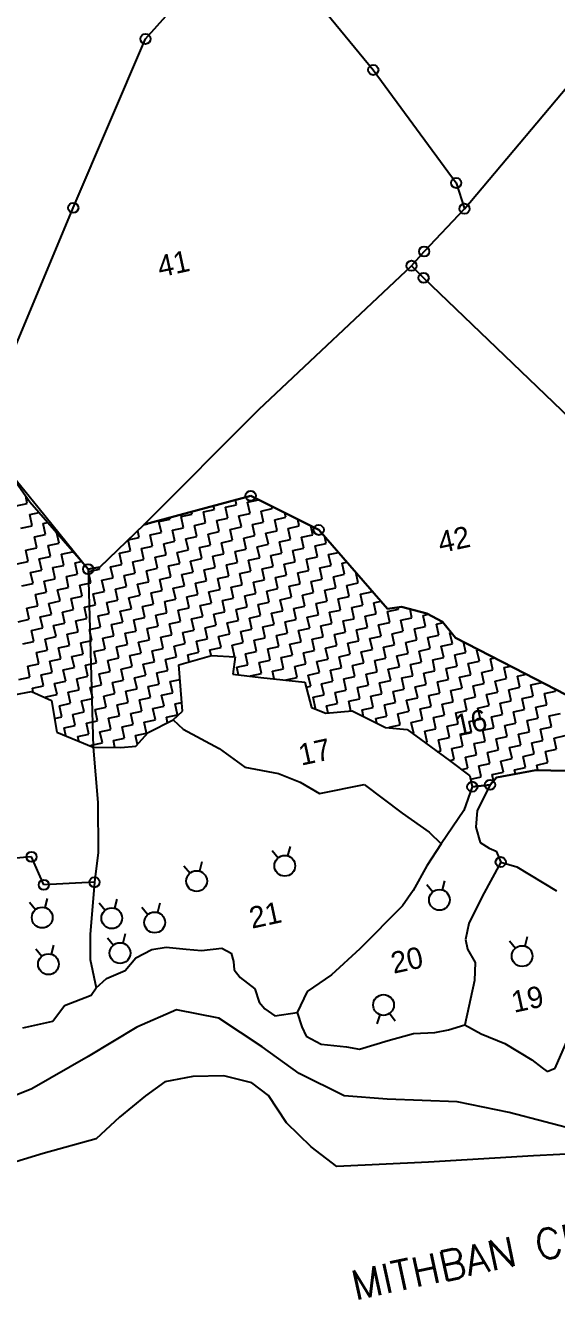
# Model space of a CAD drawing. Header units: metres. Extents: x 328584 to 331613, y 1804654 to 1807240.
# Drawn here: x 329319 to 329755, y 1804771 to 1805815 of the extents above; entities that cross this region are included whole.
import ezdxf

# ---------------------------------------------------------------- set-up
doc = ezdxf.new("R2010")
doc.units = ezdxf.units.M
doc.linetypes.add('DASHDOT', pattern=[25.4, 12.7, -6.35, 0, -6.35])
for name, color, linetype in [('POLY_HATCH', 12, 'Continuous'), ('POLY_PARCEL', 6, 'Continuous'), ('POLY_WATER', 4, 'Continuous'), ('TEXT_MAPOUT', 7, 'Continuous'), ('TEXT_PARCEL', 7, 'Continuous'), ('V_BOUND_STREAM_LINE', 7, 'DASHDOT')]:
    doc.layers.add(name, color=color, linetype=linetype)
doc.styles.get("Standard").update_dxf_attribs({"font": 'simplex.shx'})
doc.styles.add('TEXT_MAP', font='', dxfattribs={"height": 0.5})
doc.styles.get('TEXT_MAP').set_extended_font_data('Kruti Dev 050')

msp = doc.modelspace()

# ---------------------------------------------------------------- linework, layer by layer
for points in [[(329521.4, 1805138.6), (329526.4, 1805132.6)], [(329536.1, 1805141.8), (329534, 1805134.2)], [(329449.1, 1805126), (329454.1, 1805120)], [(329463.8, 1805129.2), (329461.8, 1805121.7)], [(329662.8, 1805113.8), (329660.8, 1805106.3)], [(329648.1, 1805110.6), (329653.1, 1805104.6)], [(329322.5, 1805096.1), (329327.4, 1805090.1)], [(329337.1, 1805099.3), (329335.1, 1805091.8)], [(329379.5, 1805095.6), (329384.5, 1805089.6)], [(329394.2, 1805098.8), (329392.1, 1805091.3)], [(329414.7, 1805092.2), (329419.6, 1805086.2)], [(329429.3, 1805095.3), (329427.3, 1805087.8)], [(329401, 1805070.2), (329398.9, 1805062.7)], [(329342.3, 1805061.1), (329340.3, 1805053.6)], [(329386.3, 1805067), (329391.3, 1805061)], [(329715.9, 1805064.5), (329720.9, 1805058.5)], [(329730.5, 1805067.7), (329728.5, 1805060.2)], [(329327.6, 1805058), (329332.6, 1805052)], [(329607.5, 1804996.6), (329610, 1805004)], [(329622.3, 1804998.8), (329617.7, 1805005.1)]]:
    msp.add_lwpolyline(points)
for centre, radius in [((329417.6, 1805803.5), 4.16), ((329604.3, 1805778.1), 4.16), ((329672.2, 1805685.5), 4.16), ((329358.4, 1805665.2), 4.16), ((329679.1, 1805664.4), 4.16), ((329646, 1805629.3), 4.16), ((329635.6, 1805617.7), 4.16), ((329645.6, 1805607.8), 4.16), ((329503.8, 1805429.1), 4.16), ((329559.6, 1805401.2), 4.16), ((329370.6, 1805369), 4.16), ((329700, 1805192.3), 4.16), ((329685.5, 1805190.8), 4.16), ((329324.1, 1805133.3), 4.16), ((329531.8, 1805126), 8.51), ((329708.8, 1805129.1), 4.16), ((329334.3, 1805110.4), 4.16), ((329375.8, 1805112.5), 4.16), ((329459.5, 1805113.5), 8.51), ((329658.5, 1805098.1), 8.51), ((329332.9, 1805083.6), 8.51), ((329389.9, 1805083.1), 8.51), ((329425.1, 1805079.6), 8.51), ((329396.7, 1805054.5), 8.51), ((329726.3, 1805052), 8.51), ((329338, 1805045.4), 8.51), ((329612.7, 1805012), 8.51)]:
    msp.add_circle(centre, radius)
at = {"layer": 'POLY_HATCH'}
for p, q in [((329322.9, 1805424.1), (329300.9, 1805455)), ((329503.8, 1805429.1), (329416.6, 1805405.8)), ((329559.6, 1805401.2), (329503.8, 1805429.1)), ((329370.6, 1805369), (329322.9, 1805424.1)), ((329416.6, 1805405.8), (329380.2, 1805370.8)), ((329615.9, 1805336.7), (329559.6, 1805401.2)), ((329380.2, 1805370.8), (329370.6, 1805369)), ((329627.5, 1805338.1), (329615.9, 1805336.7)), ((329648.3, 1805332.8), (329627.5, 1805338.1)), ((329661.1, 1805325.8), (329648.3, 1805332.8)), ((329671.8, 1805312.9), (329661.1, 1805325.8)), ((329728.6, 1805283.7), (329671.8, 1805312.9)), ((329444.9, 1805290.7), (329471.8, 1805298.4)), ((329448, 1805252.7), (329444.9, 1805290.7)), ((329471.8, 1805298.4), (329491.2, 1805297.2)), ((329491.2, 1805297.2), (329489.2, 1805283.1)), ((329489.2, 1805283.1), (329512.1, 1805280.2)), ((329512.1, 1805280.2), (329548.1, 1805276.6)), ((329785.7, 1805254), (329728.6, 1805283.7)), ((329272.2, 1805259), (329324, 1805268.9)), ((329324, 1805268.9), (329340.4, 1805261.5)), ((329548.1, 1805276.6), (329553.8, 1805255.6)), ((329340.4, 1805261.5), (329344.8, 1805235.5)), ((329440.2, 1805245.5), (329448, 1805252.7)), ((329553.8, 1805255.6), (329565.5, 1805251)), ((329565.5, 1805251), (329587, 1805252.9)), ((329587, 1805252.9), (329614.3, 1805239.3)), ((329419.7, 1805235.2), (329440.2, 1805245.5)), ((329614.3, 1805239.3), (329632.2, 1805237.7)), ((329632.2, 1805237.7), (329666.8, 1805212.2)), ((329344.8, 1805235.5), (329374.6, 1805223.3)), ((329409.6, 1805224), (329419.7, 1805235.2)), ((329374.6, 1805223.3), (329397.3, 1805222.9)), ((329397.3, 1805222.9), (329409.6, 1805224)), ((329666.8, 1805212.2), (329683.5, 1805199.8)), ((329683.5, 1805199.8), (329685.5, 1805190.8)), ((329700, 1805192.3), (329705.4, 1805198.3)), ((329705.4, 1805198.3), (329737.6, 1805204.4)), ((329737.6, 1805204.4), (329774.8, 1805203.5)), ((329685.5, 1805190.8), (329700, 1805192.3))]:
    msp.add_line(p, q, dxfattribs=at)
at = {"layer": 'POLY_HATCH', "linetype": 'Continuous'}
for p, q in [((329320.7, 1805422.9), (329319.4, 1805429)), ((329492.2, 1805421.9), (329491.4, 1805425.8)), ((329501.3, 1805423.9), (329510.3, 1805425.8)), ((329311.6, 1805420.9), (329320.7, 1805422.9)), ((329322.7, 1805413.8), (329330.3, 1805415.4)), ((329455.9, 1805414), (329455.4, 1805416.2)), ((329465, 1805416), (329474.1, 1805418)), ((329466.9, 1805406.9), (329465, 1805416)), ((329474.1, 1805418), (329473.4, 1805421)), ((329483.1, 1805419.9), (329492.2, 1805421.9)), ((329485.1, 1805410.8), (329483.1, 1805419.9)), ((329494.2, 1805412.8), (329503.3, 1805414.8)), ((329503.3, 1805414.8), (329501.3, 1805423.9)), ((329512.4, 1805416.7), (329521.5, 1805418.7)), ((329514.4, 1805407.6), (329512.4, 1805416.7)), ((329521.5, 1805418.7), (329521.1, 1805420.4)), ((329532.5, 1805411.6), (329531.8, 1805415.1)), ((329315.5, 1805402.7), (329324.6, 1805404.7)), ((329324.6, 1805404.7), (329322.7, 1805413.8)), ((329333.7, 1805406.6), (329337.3, 1805407.4)), ((329335.7, 1805397.6), (329333.7, 1805406.6)), ((329416.3, 1805405.5), (329419.5, 1805406.2)), ((329419.5, 1805406.2), (329419.4, 1805406.6)), ((329428.6, 1805408.1), (329437.7, 1805410.1)), ((329430.6, 1805399), (329428.6, 1805408.1)), ((329437.7, 1805410.1), (329437.4, 1805411.4)), ((329446.8, 1805412.1), (329455.9, 1805414)), ((329448.7, 1805403), (329446.8, 1805412.1)), ((329457.8, 1805404.9), (329466.9, 1805406.9)), ((329459.8, 1805395.8), (329457.8, 1805404.9)), ((329476, 1805408.9), (329485.1, 1805410.8)), ((329478, 1805399.8), (329476, 1805408.9)), ((329496.2, 1805403.7), (329494.2, 1805412.8)), ((329505.3, 1805405.7), (329514.4, 1805407.6)), ((329507.2, 1805396.6), (329505.3, 1805405.7)), ((329523.5, 1805409.6), (329532.5, 1805411.6)), ((329525.4, 1805400.5), (329523.5, 1805409.6)), ((329534.5, 1805402.5), (329543.6, 1805404.5)), ((329543.6, 1805404.5), (329542.4, 1805409.8)), ((329554.7, 1805397.3), (329553.1, 1805404.5)), ((329326.6, 1805395.6), (329335.7, 1805397.6)), ((329328.6, 1805386.5), (329326.6, 1805395.6)), ((329346.8, 1805390.4), (329345, 1805398.5)), ((329403.5, 1805393.2), (329412.4, 1805395.1)), ((329412.4, 1805395.1), (329411.2, 1805400.6)), ((329421.5, 1805397.1), (329430.6, 1805399)), ((329423.4, 1805388), (329421.5, 1805397.1)), ((329439.7, 1805401), (329448.7, 1805403)), ((329441.6, 1805391.9), (329439.7, 1805401)), ((329450.7, 1805393.9), (329459.8, 1805395.8)), ((329452.7, 1805384.8), (329450.7, 1805393.9)), ((329468.9, 1805397.8), (329478, 1805399.8)), ((329470.9, 1805388.7), (329468.9, 1805397.8)), ((329487.1, 1805401.7), (329496.2, 1805403.7)), ((329489, 1805392.7), (329487.1, 1805401.7)), ((329498.1, 1805394.6), (329507.2, 1805396.6)), ((329500.1, 1805385.5), (329498.1, 1805394.6)), ((329516.3, 1805398.6), (329525.4, 1805400.5)), ((329518.3, 1805389.5), (329516.3, 1805398.6)), ((329536.5, 1805393.4), (329534.5, 1805402.5)), ((329545.6, 1805395.4), (329554.7, 1805397.3)), ((329547.5, 1805386.3), (329545.6, 1805395.4)), ((329565.7, 1805390.2), (329564.6, 1805395.5)), ((329319.5, 1805384.5), (329328.6, 1805386.5)), ((329321.4, 1805375.4), (329319.5, 1805384.5)), ((329337.7, 1805388.5), (329346.8, 1805390.4)), ((329339.6, 1805379.4), (329337.7, 1805388.5)), ((329348.7, 1805381.3), (329357.8, 1805383.3)), ((329357.8, 1805383.3), (329357.7, 1805383.8)), ((329396.2, 1805382.1), (329405.2, 1805384)), ((329405.2, 1805384), (329403.3, 1805393)), ((329414.3, 1805386), (329423.4, 1805388)), ((329416.3, 1805376.9), (329414.3, 1805386)), ((329432.5, 1805389.9), (329441.6, 1805391.9)), ((329434.5, 1805380.9), (329432.5, 1805389.9)), ((329443.6, 1805382.8), (329452.7, 1805384.8)), ((329461.8, 1805386.8), (329470.9, 1805388.7)), ((329463.7, 1805377.7), (329461.8, 1805386.8)), ((329480, 1805390.7), (329489, 1805392.7)), ((329481.9, 1805381.6), (329480, 1805390.7)), ((329491, 1805383.6), (329500.1, 1805385.5)), ((329493, 1805374.5), (329491, 1805383.6)), ((329509.2, 1805387.5), (329518.3, 1805389.5)), ((329511.2, 1805378.4), (329509.2, 1805387.5)), ((329527.4, 1805391.4), (329536.5, 1805393.4)), ((329529.4, 1805382.3), (329527.4, 1805391.4)), ((329538.4, 1805384.3), (329547.5, 1805386.3)), ((329540.4, 1805375.2), (329538.4, 1805384.3)), ((329556.6, 1805388.2), (329565.7, 1805390.2)), ((329558.6, 1805379.1), (329556.6, 1805388.2)), ((329312.4, 1805373.5), (329321.4, 1805375.4)), ((329330.5, 1805377.4), (329339.6, 1805379.4)), ((329332.5, 1805368.3), (329330.5, 1805377.4)), ((329350.7, 1805372.2), (329348.7, 1805381.3)), ((329359.8, 1805374.2), (329365.1, 1805375.3)), ((329361.8, 1805365.1), (329359.8, 1805374.2)), ((329389, 1805371), (329398.1, 1805373)), ((329398.1, 1805373), (329396.2, 1805382.1)), ((329407.2, 1805375), (329416.3, 1805376.9)), ((329409.2, 1805365.9), (329407.2, 1805375)), ((329425.4, 1805378.9), (329434.5, 1805380.9)), ((329427.4, 1805369.8), (329425.4, 1805378.9)), ((329436.5, 1805371.8), (329445.6, 1805373.7)), ((329445.6, 1805373.7), (329443.6, 1805382.8)), ((329454.6, 1805375.7), (329463.7, 1805377.7)), ((329456.6, 1805366.6), (329454.6, 1805375.7)), ((329472.8, 1805379.6), (329481.9, 1805381.6)), ((329474.8, 1805370.5), (329472.8, 1805379.6)), ((329483.9, 1805372.5), (329493, 1805374.5)), ((329502.1, 1805376.4), (329511.2, 1805378.4)), ((329504, 1805367.3), (329502.1, 1805376.4)), ((329520.3, 1805380.4), (329529.4, 1805382.3)), ((329522.2, 1805371.3), (329520.3, 1805380.4)), ((329531.3, 1805373.2), (329540.4, 1805375.2)), ((329533.3, 1805364.2), (329531.3, 1805373.2)), ((329549.5, 1805377.2), (329558.6, 1805379.1)), ((329551.5, 1805368.1), (329549.5, 1805377.2)), ((329567.7, 1805381.1), (329575.7, 1805382.8)), ((329569.7, 1805372), (329567.7, 1805381.1)), ((329578.7, 1805374), (329582.6, 1805374.8)), ((329580.7, 1805364.9), (329578.7, 1805374)), ((329323.4, 1805366.3), (329332.5, 1805368.3)), ((329325.4, 1805357.2), (329323.4, 1805366.3)), ((329341.6, 1805370.3), (329350.7, 1805372.2)), ((329343.6, 1805361.2), (329341.6, 1805370.3)), ((329352.7, 1805363.1), (329361.8, 1805365.1)), ((329354.6, 1805354.1), (329352.7, 1805363.1)), ((329370.8, 1805367.1), (329379.9, 1805369)), ((329372.8, 1805358), (329370.8, 1805367.1)), ((329379.9, 1805369), (329379.6, 1805370.7)), ((329391, 1805361.9), (329389, 1805371)), ((329400.1, 1805363.9), (329409.2, 1805365.9)), ((329402.1, 1805354.8), (329400.1, 1805363.9)), ((329418.3, 1805367.8), (329427.4, 1805369.8)), ((329420.2, 1805358.7), (329418.3, 1805367.8)), ((329429.3, 1805360.7), (329438.4, 1805362.7)), ((329438.4, 1805362.7), (329436.5, 1805371.8)), ((329447.5, 1805364.6), (329456.6, 1805366.6)), ((329449.5, 1805355.5), (329447.5, 1805364.6)), ((329465.7, 1805368.6), (329474.8, 1805370.5)), ((329467.7, 1805359.5), (329465.7, 1805368.6)), ((329476.8, 1805361.4), (329485.9, 1805363.4)), ((329485.9, 1805363.4), (329483.9, 1805372.5)), ((329494.9, 1805365.4), (329504, 1805367.3)), ((329496.9, 1805356.3), (329494.9, 1805365.4)), ((329513.1, 1805369.3), (329522.2, 1805371.3)), ((329515.1, 1805360.2), (329513.1, 1805369.3)), ((329524.2, 1805362.2), (329533.3, 1805364.2)), ((329526.2, 1805353.1), (329524.2, 1805362.2)), ((329542.4, 1805366.1), (329551.5, 1805368.1)), ((329544.3, 1805357), (329542.4, 1805366.1)), ((329560.6, 1805370.1), (329569.7, 1805372)), ((329562.5, 1805361), (329560.6, 1805370.1)), ((329571.6, 1805362.9), (329580.7, 1805364.9)), ((329573.6, 1805353.8), (329571.6, 1805362.9)), ((329591.8, 1805357.8), (329589.9, 1805366.5)), ((329316.3, 1805355.3), (329325.4, 1805357.2)), ((329334.5, 1805359.2), (329343.6, 1805361.2)), ((329336.4, 1805350.1), (329334.5, 1805359.2)), ((329345.5, 1805352.1), (329354.6, 1805354.1)), ((329347.5, 1805343), (329345.5, 1805352.1)), ((329363.7, 1805356), (329372.8, 1805358)), ((329365.7, 1805346.9), (329363.7, 1805356)), ((329381.9, 1805360), (329391, 1805361.9)), ((329383.9, 1805350.9), (329381.9, 1805360)), ((329393, 1805352.8), (329402.1, 1805354.8)), ((329394.9, 1805343.7), (329393, 1805352.8)), ((329411.1, 1805356.8), (329420.2, 1805358.7)), ((329413.1, 1805347.7), (329411.1, 1805356.8)), ((329431.3, 1805351.6), (329429.3, 1805360.7)), ((329440.4, 1805353.6), (329449.5, 1805355.5)), ((329442.4, 1805344.5), (329440.4, 1805353.6)), ((329458.6, 1805357.5), (329467.7, 1805359.5)), ((329460.5, 1805348.4), (329458.6, 1805357.5)), ((329469.6, 1805350.4), (329478.7, 1805352.3)), ((329478.7, 1805352.3), (329476.8, 1805361.4)), ((329487.8, 1805354.3), (329496.9, 1805356.3)), ((329489.8, 1805345.2), (329487.8, 1805354.3)), ((329506, 1805358.3), (329515.1, 1805360.2)), ((329508, 1805349.2), (329506, 1805358.3)), ((329517.1, 1805351.1), (329526.2, 1805353.1)), ((329535.3, 1805355.1), (329544.3, 1805357)), ((329537.2, 1805346), (329535.3, 1805355.1)), ((329553.4, 1805359), (329562.5, 1805361)), ((329555.4, 1805349.9), (329553.4, 1805359)), ((329564.5, 1805351.9), (329573.6, 1805353.8)), ((329566.5, 1805342.8), (329564.5, 1805351.9)), ((329582.7, 1805355.8), (329591.8, 1805357.8)), ((329584.6, 1805346.7), (329582.7, 1805355.8)), ((329602.8, 1805350.6), (329602.5, 1805352)), ((329327.3, 1805348.2), (329336.4, 1805350.1)), ((329329.3, 1805339.1), (329327.3, 1805348.2)), ((329338.4, 1805341), (329347.5, 1805343)), ((329356.6, 1805345), (329365.7, 1805346.9)), ((329358.6, 1805335.9), (329356.6, 1805345)), ((329374.8, 1805348.9), (329383.9, 1805350.9)), ((329376.7, 1805339.8), (329374.8, 1805348.9)), ((329385.8, 1805341.8), (329394.9, 1805343.7)), ((329387.8, 1805332.7), (329385.8, 1805341.8)), ((329404, 1805345.7), (329413.1, 1805347.7)), ((329406, 1805336.6), (329404, 1805345.7)), ((329422.2, 1805349.6), (329431.3, 1805351.6)), ((329424.2, 1805340.5), (329422.2, 1805349.6)), ((329433.3, 1805342.5), (329442.4, 1805344.5)), ((329435.2, 1805333.4), (329433.3, 1805342.5)), ((329451.5, 1805346.4), (329460.5, 1805348.4)), ((329453.4, 1805337.4), (329451.5, 1805346.4)), ((329471.6, 1805341.3), (329469.6, 1805350.4)), ((329480.7, 1805343.3), (329489.8, 1805345.2)), ((329482.7, 1805334.2), (329480.7, 1805343.3)), ((329498.9, 1805347.2), (329508, 1805349.2)), ((329500.8, 1805338.1), (329498.9, 1805347.2)), ((329509.9, 1805340.1), (329519, 1805342)), ((329519, 1805342), (329517.1, 1805351.1)), ((329528.1, 1805344), (329537.2, 1805346)), ((329530.1, 1805334.9), (329528.1, 1805344)), ((329546.3, 1805347.9), (329555.4, 1805349.9)), ((329548.3, 1805338.8), (329546.3, 1805347.9)), ((329557.4, 1805340.8), (329566.5, 1805342.8)), ((329575.6, 1805344.7), (329584.6, 1805346.7)), ((329577.5, 1805335.6), (329575.6, 1805344.7)), ((329593.7, 1805348.7), (329602.8, 1805350.6)), ((329595.7, 1805339.6), (329593.7, 1805348.7)), ((329604.8, 1805341.6), (329610.6, 1805342.8)), ((329606.8, 1805332.5), (329604.8, 1805341.6)), ((329320.2, 1805337.1), (329329.3, 1805339.1)), ((329322.2, 1805328), (329320.2, 1805337.1)), ((329331.3, 1805330), (329340.4, 1805331.9)), ((329340.4, 1805331.9), (329338.4, 1805341)), ((329349.5, 1805333.9), (329358.6, 1805335.9)), ((329351.4, 1805324.8), (329349.5, 1805333.9)), ((329367.7, 1805337.8), (329376.7, 1805339.8)), ((329369.6, 1805328.7), (329367.7, 1805337.8)), ((329378.7, 1805330.7), (329387.8, 1805332.7)), ((329396.9, 1805334.6), (329406, 1805336.6)), ((329398.9, 1805325.6), (329396.9, 1805334.6)), ((329415.1, 1805338.6), (329424.2, 1805340.5)), ((329417, 1805329.5), (329415.1, 1805338.6)), ((329426.1, 1805331.5), (329435.2, 1805333.4)), ((329428.1, 1805322.4), (329426.1, 1805331.5)), ((329444.3, 1805335.4), (329453.4, 1805337.4)), ((329446.3, 1805326.3), (329444.3, 1805335.4)), ((329462.5, 1805339.3), (329471.6, 1805341.3)), ((329464.5, 1805330.2), (329462.5, 1805339.3)), ((329473.6, 1805332.2), (329482.7, 1805334.2)), ((329475.5, 1805323.1), (329473.6, 1805332.2)), ((329491.8, 1805336.1), (329500.8, 1805338.1)), ((329493.7, 1805327), (329491.8, 1805336.1)), ((329502.8, 1805329), (329511.9, 1805331)), ((329511.9, 1805331), (329509.9, 1805340.1)), ((329521, 1805332.9), (329530.1, 1805334.9)), ((329523, 1805323.8), (329521, 1805332.9)), ((329539.2, 1805336.9), (329548.3, 1805338.8)), ((329541.2, 1805327.8), (329539.2, 1805336.9)), ((329550.2, 1805329.7), (329559.3, 1805331.7)), ((329559.3, 1805331.7), (329557.4, 1805340.8)), ((329568.4, 1805333.7), (329577.5, 1805335.6)), ((329570.4, 1805324.6), (329568.4, 1805333.7)), ((329586.6, 1805337.6), (329595.7, 1805339.6)), ((329588.6, 1805328.5), (329586.6, 1805337.6)), ((329597.7, 1805330.5), (329606.8, 1805332.5)), ((329615.9, 1805334.4), (329625, 1805336.4)), ((329617.8, 1805325.3), (329615.9, 1805334.4)), ((329625, 1805336.4), (329624.7, 1805337.8)), ((329636, 1805329.3), (329634.5, 1805336.4)), ((329645.1, 1805331.2), (329649.5, 1805332.2)), ((329647.1, 1805322.1), (329645.1, 1805331.2)), ((329313.1, 1805326), (329322.2, 1805328)), ((329324.2, 1805318.9), (329333.3, 1805320.9)), ((329333.3, 1805320.9), (329331.3, 1805330)), ((329342.3, 1805322.8), (329351.4, 1805324.8)), ((329344.3, 1805313.8), (329342.3, 1805322.8)), ((329360.5, 1805326.8), (329369.6, 1805328.7)), ((329362.5, 1805317.7), (329360.5, 1805326.8)), ((329371.6, 1805319.7), (329380.7, 1805321.6)), ((329380.7, 1805321.6), (329378.7, 1805330.7)), ((329389.8, 1805323.6), (329398.9, 1805325.6)), ((329391.7, 1805314.5), (329389.8, 1805323.6)), ((329408, 1805327.5), (329417, 1805329.5)), ((329409.9, 1805318.4), (329408, 1805327.5)), ((329419, 1805320.4), (329428.1, 1805322.4)), ((329437.2, 1805324.3), (329446.3, 1805326.3)), ((329439.2, 1805315.2), (329437.2, 1805324.3)), ((329455.4, 1805328.3), (329464.5, 1805330.2)), ((329457.4, 1805319.2), (329455.4, 1805328.3)), ((329466.4, 1805321.1), (329475.5, 1805323.1)), ((329468.4, 1805312), (329466.4, 1805321.1)), ((329484.6, 1805325.1), (329493.7, 1805327)), ((329486.6, 1805316), (329484.6, 1805325.1)), ((329504.8, 1805319.9), (329502.8, 1805329)), ((329513.9, 1805321.9), (329523, 1805323.8)), ((329515.8, 1805312.8), (329513.9, 1805321.9)), ((329532.1, 1805325.8), (329541.2, 1805327.8)), ((329534, 1805316.7), (329532.1, 1805325.8)), ((329543.1, 1805318.7), (329552.2, 1805320.7)), ((329552.2, 1805320.7), (329550.2, 1805329.7)), ((329561.3, 1805322.6), (329570.4, 1805324.6)), ((329563.3, 1805313.5), (329561.3, 1805322.6)), ((329579.5, 1805326.6), (329588.6, 1805328.5)), ((329581.5, 1805317.5), (329579.5, 1805326.6)), ((329590.6, 1805319.4), (329599.6, 1805321.4)), ((329599.6, 1805321.4), (329597.7, 1805330.5)), ((329608.7, 1805323.4), (329617.8, 1805325.3)), ((329610.7, 1805314.3), (329608.7, 1805323.4)), ((329626.9, 1805327.3), (329636, 1805329.3)), ((329628.9, 1805318.2), (329626.9, 1805327.3)), ((329638, 1805320.2), (329647.1, 1805322.1)), ((329656.2, 1805324.1), (329661.6, 1805325.3)), ((329658.1, 1805315), (329656.2, 1805324.1)), ((329326.1, 1805309.8), (329324.2, 1805318.9)), ((329335.2, 1805311.8), (329344.3, 1805313.8)), ((329337.2, 1805302.7), (329335.2, 1805311.8)), ((329353.4, 1805315.7), (329362.5, 1805317.7)), ((329355.4, 1805306.6), (329353.4, 1805315.7)), ((329364.5, 1805308.6), (329373.6, 1805310.6)), ((329373.6, 1805310.6), (329371.6, 1805319.7)), ((329382.6, 1805312.5), (329391.7, 1805314.5)), ((329384.6, 1805303.4), (329382.6, 1805312.5)), ((329400.8, 1805316.5), (329409.9, 1805318.4)), ((329402.8, 1805307.4), (329400.8, 1805316.5)), ((329411.9, 1805309.3), (329421, 1805311.3)), ((329421, 1805311.3), (329419, 1805320.4)), ((329430.1, 1805313.3), (329439.2, 1805315.2)), ((329432, 1805304.2), (329430.1, 1805313.3)), ((329448.3, 1805317.2), (329457.4, 1805319.2)), ((329450.2, 1805308.1), (329448.3, 1805317.2)), ((329459.3, 1805310.1), (329468.4, 1805312)), ((329461.3, 1805301), (329459.3, 1805310.1)), ((329477.5, 1805314), (329486.6, 1805316)), ((329479.5, 1805304.9), (329477.5, 1805314)), ((329495.7, 1805317.9), (329504.8, 1805319.9)), ((329497.7, 1805308.9), (329495.7, 1805317.9)), ((329506.8, 1805310.8), (329515.8, 1805312.8)), ((329508.7, 1805301.7), (329506.8, 1805310.8)), ((329524.9, 1805314.8), (329534, 1805316.7)), ((329526.9, 1805305.7), (329524.9, 1805314.8)), ((329545.1, 1805309.6), (329543.1, 1805318.7)), ((329554.2, 1805311.6), (329563.3, 1805313.5)), ((329556.1, 1805302.5), (329554.2, 1805311.6)), ((329572.4, 1805315.5), (329581.5, 1805317.5)), ((329574.3, 1805306.4), (329572.4, 1805315.5)), ((329583.4, 1805308.4), (329592.5, 1805310.3)), ((329592.5, 1805310.3), (329590.6, 1805319.4)), ((329601.6, 1805312.3), (329610.7, 1805314.3)), ((329603.6, 1805303.2), (329601.6, 1805312.3)), ((329619.8, 1805316.2), (329628.9, 1805318.2)), ((329621.8, 1805307.1), (329619.8, 1805316.2)), ((329630.9, 1805309.1), (329639.9, 1805311.1)), ((329639.9, 1805311.1), (329638, 1805320.2)), ((329649, 1805313), (329658.1, 1805315)), ((329651, 1805304), (329649, 1805313)), ((329667.2, 1805317), (329668.2, 1805317.2)), ((329669.2, 1805307.9), (329667.2, 1805317)), ((329317, 1805307.9), (329326.1, 1805309.8)), ((329328.1, 1805300.7), (329337.2, 1805302.7)), ((329330.1, 1805291.6), (329328.1, 1805300.7)), ((329346.3, 1805304.7), (329355.4, 1805306.6)), ((329348.2, 1805295.6), (329346.3, 1805304.7)), ((329366.4, 1805299.5), (329364.5, 1805308.6)), ((329375.5, 1805301.5), (329384.6, 1805303.4)), ((329377.5, 1805292.4), (329375.5, 1805301.5)), ((329393.7, 1805305.4), (329402.8, 1805307.4)), ((329395.7, 1805296.3), (329393.7, 1805305.4)), ((329404.8, 1805298.3), (329413.9, 1805300.2)), ((329413.9, 1805300.2), (329411.9, 1805309.3)), ((329423, 1805302.2), (329432, 1805304.2)), ((329424.9, 1805293.1), (329423, 1805302.2)), ((329441.1, 1805306.1), (329450.2, 1805308.1)), ((329443.1, 1805297.1), (329441.1, 1805306.1)), ((329452.2, 1805299), (329461.3, 1805301)), ((329470.4, 1805303), (329479.5, 1805304.9)), ((329471.4, 1805298.3), (329470.4, 1805303)), ((329488.6, 1805306.9), (329497.7, 1805308.9)), ((329490.5, 1805297.8), (329488.6, 1805306.9)), ((329499.6, 1805299.8), (329508.7, 1805301.7)), ((329501.6, 1805290.7), (329499.6, 1805299.8)), ((329517.8, 1805303.7), (329526.9, 1805305.7)), ((329519.8, 1805294.6), (329517.8, 1805303.7)), ((329536, 1805307.6), (329545.1, 1805309.6)), ((329538, 1805298.5), (329536, 1805307.6)), ((329547.1, 1805300.5), (329556.1, 1805302.5)), ((329549, 1805291.4), (329547.1, 1805300.5)), ((329565.2, 1805304.4), (329574.3, 1805306.4)), ((329567.2, 1805295.3), (329565.2, 1805304.4)), ((329585.4, 1805299.3), (329583.4, 1805308.4)), ((329594.5, 1805301.2), (329603.6, 1805303.2)), ((329596.5, 1805292.2), (329594.5, 1805301.2)), ((329612.7, 1805305.2), (329621.8, 1805307.1)), ((329614.6, 1805296.1), (329612.7, 1805305.2)), ((329623.7, 1805298.1), (329632.8, 1805300)), ((329632.8, 1805300), (329630.9, 1805309.1)), ((329641.9, 1805302), (329651, 1805304)), ((329643.9, 1805292.9), (329641.9, 1805302)), ((329660.1, 1805305.9), (329669.2, 1805307.9)), ((329662.1, 1805296.8), (329660.1, 1805305.9)), ((329671.2, 1805298.8), (329680.3, 1805300.8)), ((329680.3, 1805300.8), (329678.4, 1805309.5)), ((329689.3, 1805302.7), (329690.9, 1805303.1)), ((329691.3, 1805293.6), (329689.3, 1805302.7)), ((329321, 1805289.7), (329330.1, 1805291.6)), ((329322.9, 1805280.6), (329321, 1805289.7)), ((329339.2, 1805293.6), (329348.2, 1805295.6)), ((329341.1, 1805284.5), (329339.2, 1805293.6)), ((329357.3, 1805297.5), (329366.4, 1805299.5)), ((329359.3, 1805288.4), (329357.3, 1805297.5)), ((329368.4, 1805290.4), (329377.5, 1805292.4)), ((329370.4, 1805281.3), (329368.4, 1805290.4)), ((329386.6, 1805294.3), (329395.7, 1805296.3)), ((329388.5, 1805285.2), (329386.6, 1805294.3)), ((329397.6, 1805287.2), (329406.7, 1805289.2)), ((329406.7, 1805289.2), (329404.8, 1805298.3)), ((329415.8, 1805291.2), (329424.9, 1805293.1)), ((329417.8, 1805282.1), (329415.8, 1805291.2)), ((329434, 1805295.1), (329443.1, 1805297.1)), ((329436, 1805286), (329434, 1805295.1)), ((329453.5, 1805293.1), (329452.2, 1805299)), ((329488.5, 1805297.3), (329490.5, 1805297.8)), ((329492.5, 1805288.7), (329501.6, 1805290.7)), ((329510.7, 1805292.6), (329519.8, 1805294.6)), ((329512.7, 1805283.5), (329510.7, 1805292.6)), ((329528.9, 1805296.6), (329538, 1805298.5)), ((329530.8, 1805287.5), (329528.9, 1805296.6)), ((329539.9, 1805289.4), (329549, 1805291.4)), ((329541.9, 1805280.4), (329539.9, 1805289.4)), ((329558.1, 1805293.4), (329567.2, 1805295.3)), ((329560.1, 1805284.3), (329558.1, 1805293.4)), ((329576.3, 1805297.3), (329585.4, 1805299.3)), ((329578.3, 1805288.2), (329576.3, 1805297.3)), ((329587.4, 1805290.2), (329596.5, 1805292.2)), ((329589.3, 1805281.1), (329587.4, 1805290.2)), ((329605.5, 1805294.1), (329614.6, 1805296.1)), ((329607.5, 1805285), (329605.5, 1805294.1)), ((329625.7, 1805289), (329623.7, 1805298.1)), ((329634.8, 1805290.9), (329643.9, 1805292.9)), ((329636.8, 1805281.8), (329634.8, 1805290.9)), ((329653, 1805294.9), (329662.1, 1805296.8)), ((329654.9, 1805285.8), (329653, 1805294.9)), ((329664, 1805287.7), (329673.1, 1805289.7)), ((329673.1, 1805289.7), (329671.2, 1805298.8)), ((329682.2, 1805291.7), (329691.3, 1805293.6)), ((329684.2, 1805282.6), (329682.2, 1805291.7)), ((329700.4, 1805295.6), (329703.9, 1805296.4)), ((329702.4, 1805286.5), (329700.4, 1805295.6)), ((329711.5, 1805288.5), (329717, 1805289.7)), ((329313.8, 1805278.6), (329322.9, 1805280.6)), ((329332, 1805282.5), (329341.1, 1805284.5)), ((329334, 1805273.4), (329332, 1805282.5)), ((329350.2, 1805286.5), (329359.3, 1805288.4)), ((329352.2, 1805277.4), (329350.2, 1805286.5)), ((329361.3, 1805279.3), (329370.4, 1805281.3)), ((329363.2, 1805270.3), (329361.3, 1805279.3)), ((329379.5, 1805283.3), (329388.5, 1805285.2)), ((329381.4, 1805274.2), (329379.5, 1805283.3)), ((329399.6, 1805278.1), (329397.6, 1805287.2)), ((329408.7, 1805280.1), (329417.8, 1805282.1)), ((329410.7, 1805271), (329408.7, 1805280.1)), ((329426.9, 1805284), (329436, 1805286)), ((329428.9, 1805274.9), (329426.9, 1805284)), ((329445.1, 1805288), (329445.1, 1805288)), ((329445.2, 1805287.6), (329445.1, 1805288)), ((329493.8, 1805282.5), (329492.5, 1805288.7)), ((329503.6, 1805281.6), (329512.7, 1805283.5)), ((329503.6, 1805281.3), (329503.6, 1805281.6)), ((329521.7, 1805285.5), (329530.8, 1805287.5)), ((329523.1, 1805279.1), (329521.7, 1805285.5)), ((329532.8, 1805278.4), (329541.9, 1805280.4)), ((329551, 1805282.3), (329560.1, 1805284.3)), ((329553, 1805273.2), (329551, 1805282.3)), ((329569.2, 1805286.3), (329578.3, 1805288.2)), ((329571.1, 1805277.2), (329569.2, 1805286.3)), ((329580.2, 1805279.1), (329589.3, 1805281.1)), ((329582.2, 1805270), (329580.2, 1805279.1)), ((329598.4, 1805283.1), (329607.5, 1805285)), ((329600.4, 1805274), (329598.4, 1805283.1)), ((329616.6, 1805287), (329625.7, 1805289)), ((329618.6, 1805277.9), (329616.6, 1805287)), ((329627.7, 1805279.9), (329636.8, 1805281.8)), ((329629.6, 1805270.8), (329627.7, 1805279.9)), ((329645.8, 1805283.8), (329654.9, 1805285.8)), ((329647.8, 1805274.7), (329645.8, 1805283.8)), ((329666, 1805278.6), (329664, 1805287.7)), ((329675.1, 1805280.6), (329684.2, 1805282.6)), ((329677.1, 1805271.5), (329675.1, 1805280.6)), ((329693.3, 1805284.5), (329702.4, 1805286.5)), ((329695.2, 1805275.5), (329693.3, 1805284.5)), ((329704.3, 1805277.4), (329713.4, 1805279.4)), ((329713.4, 1805279.4), (329711.5, 1805288.5)), ((329722.5, 1805281.4), (329730, 1805283)), ((329724.5, 1805272.3), (329722.5, 1805281.4)), ((329324.9, 1805271.5), (329334, 1805273.4)), ((329325.6, 1805268.2), (329324.9, 1805271.5)), ((329343.1, 1805275.4), (329352.2, 1805277.4)), ((329345.1, 1805266.3), (329343.1, 1805275.4)), ((329354.1, 1805268.3), (329363.2, 1805270.3)), ((329356.1, 1805259.2), (329354.1, 1805268.3)), ((329372.3, 1805272.2), (329381.4, 1805274.2)), ((329374.3, 1805263.1), (329372.3, 1805272.2)), ((329390.5, 1805276.2), (329399.6, 1805278.1)), ((329392.5, 1805267.1), (329390.5, 1805276.2)), ((329401.6, 1805269), (329410.7, 1805271)), ((329403.5, 1805259.9), (329401.6, 1805269)), ((329419.8, 1805273), (329428.9, 1805274.9)), ((329421.7, 1805263.9), (329419.8, 1805273)), ((329437.9, 1805276.9), (329445.9, 1805278.6)), ((329439.9, 1805267.8), (329437.9, 1805276.9)), ((329532.9, 1805278.1), (329532.8, 1805278.4)), ((329549.2, 1805272.4), (329553, 1805273.2)), ((329562, 1805275.2), (329571.1, 1805277.2)), ((329564, 1805266.1), (329562, 1805275.2)), ((329573.1, 1805268.1), (329582.2, 1805270)), ((329591.3, 1805272), (329600.4, 1805274)), ((329593.3, 1805262.9), (329591.3, 1805272)), ((329609.5, 1805275.9), (329618.6, 1805277.9)), ((329611.4, 1805266.8), (329609.5, 1805275.9)), ((329620.5, 1805268.8), (329629.6, 1805270.8)), ((329622.5, 1805259.7), (329620.5, 1805268.8)), ((329638.7, 1805272.7), (329647.8, 1805274.7)), ((329640.7, 1805263.7), (329638.7, 1805272.7)), ((329656.9, 1805276.7), (329666, 1805278.6)), ((329658.9, 1805267.6), (329656.9, 1805276.7)), ((329668, 1805269.6), (329677.1, 1805271.5)), ((329669.9, 1805260.5), (329668, 1805269.6)), ((329686.2, 1805273.5), (329695.2, 1805275.5)), ((329688.1, 1805264.4), (329686.2, 1805273.5)), ((329697.2, 1805266.4), (329706.3, 1805268.3)), ((329706.3, 1805268.3), (329704.3, 1805277.4)), ((329715.4, 1805270.3), (329724.5, 1805272.3)), ((329717.4, 1805261.2), (329715.4, 1805270.3)), ((329733.6, 1805274.2), (329742.7, 1805276.2)), ((329735.5, 1805265.1), (329733.6, 1805274.2)), ((329742.7, 1805276.2), (329742.6, 1805276.4)), ((329744.6, 1805267.1), (329753.7, 1805269.1)), ((329753.7, 1805269.1), (329753.4, 1805270.8)), ((329336, 1805264.4), (329345.1, 1805266.3)), ((329336.2, 1805263.4), (329336, 1805264.4)), ((329347, 1805257.2), (329356.1, 1805259.2)), ((329365.2, 1805261.2), (329374.3, 1805263.1)), ((329367.2, 1805252.1), (329365.2, 1805261.2)), ((329383.4, 1805265.1), (329392.5, 1805267.1)), ((329385.4, 1805256), (329383.4, 1805265.1)), ((329394.4, 1805258), (329403.5, 1805259.9)), ((329396.4, 1805248.9), (329394.4, 1805258)), ((329412.6, 1805261.9), (329421.7, 1805263.9)), ((329414.6, 1805252.8), (329412.6, 1805261.9)), ((329430.8, 1805265.8), (329439.9, 1805267.8)), ((329432.8, 1805256.7), (329430.8, 1805265.8)), ((329441.9, 1805258.7), (329447.4, 1805259.9)), ((329443.8, 1805249.6), (329441.9, 1805258.7)), ((329554.9, 1805264.1), (329564, 1805266.1)), ((329556.9, 1805255), (329554.9, 1805264.1)), ((329566, 1805257), (329575.1, 1805259)), ((329575.1, 1805259), (329573.1, 1805268.1)), ((329584.2, 1805260.9), (329593.3, 1805262.9)), ((329585.9, 1805252.8), (329584.2, 1805260.9)), ((329602.4, 1805264.9), (329611.4, 1805266.8)), ((329604.3, 1805255.8), (329602.4, 1805264.9)), ((329613.4, 1805257.8), (329622.5, 1805259.7)), ((329631.6, 1805261.7), (329640.7, 1805263.7)), ((329633.6, 1805252.6), (329631.6, 1805261.7)), ((329649.8, 1805265.6), (329658.9, 1805267.6)), ((329651.7, 1805256.5), (329649.8, 1805265.6)), ((329660.8, 1805258.5), (329669.9, 1805260.5)), ((329662.8, 1805249.4), (329660.8, 1805258.5)), ((329679, 1805262.4), (329688.1, 1805264.4)), ((329681, 1805253.3), (329679, 1805262.4)), ((329699.2, 1805257.3), (329697.2, 1805266.4)), ((329708.3, 1805259.2), (329717.4, 1805261.2)), ((329710.2, 1805250.1), (329708.3, 1805259.2)), ((329726.5, 1805263.2), (329735.5, 1805265.1)), ((329728.4, 1805254.1), (329726.5, 1805263.2)), ((329737.5, 1805256), (329746.6, 1805258)), ((329746.6, 1805258), (329744.6, 1805267.1)), ((329342.9, 1805246.8), (329349, 1805248.1)), ((329349, 1805248.1), (329347, 1805257.2)), ((329358.1, 1805250.1), (329367.2, 1805252.1)), ((329360, 1805241), (329358.1, 1805250.1)), ((329376.3, 1805254), (329385.4, 1805256)), ((329378.2, 1805244.9), (329376.3, 1805254)), ((329387.3, 1805246.9), (329396.4, 1805248.9)), ((329405.5, 1805250.8), (329414.6, 1805252.8)), ((329407.5, 1805241.8), (329405.5, 1805250.8)), ((329423.7, 1805254.8), (329432.8, 1805256.7)), ((329425.7, 1805245.7), (329423.7, 1805254.8)), ((329434.8, 1805247.7), (329443.8, 1805249.6)), ((329435.7, 1805243.2), (329434.8, 1805247.7)), ((329555.8, 1805254.8), (329556.9, 1805255)), ((329567.3, 1805251.1), (329566, 1805257)), ((329595.2, 1805253.8), (329604.3, 1805255.8)), ((329596.4, 1805248.2), (329595.2, 1805253.8)), ((329606.3, 1805246.7), (329615.4, 1805248.7)), ((329615.4, 1805248.7), (329613.4, 1805257.8)), ((329624.5, 1805250.6), (329633.6, 1805252.6)), ((329626.4, 1805241.5), (329624.5, 1805250.6)), ((329642.7, 1805254.6), (329651.7, 1805256.5)), ((329644.6, 1805245.5), (329642.7, 1805254.6)), ((329653.7, 1805247.4), (329662.8, 1805249.4)), ((329655.7, 1805238.3), (329653.7, 1805247.4)), ((329671.9, 1805251.4), (329681, 1805253.3)), ((329673.9, 1805242.3), (329671.9, 1805251.4)), ((329690.1, 1805255.3), (329699.2, 1805257.3)), ((329692.1, 1805246.2), (329690.1, 1805255.3)), ((329701.1, 1805248.2), (329710.2, 1805250.1)), ((329703.1, 1805239.1), (329701.1, 1805248.2)), ((329719.3, 1805252.1), (329728.4, 1805254.1)), ((329721.3, 1805243), (329719.3, 1805252.1)), ((329739.5, 1805247), (329737.5, 1805256)), ((329748.6, 1805248.9), (329757.7, 1805250.9)), ((329750.5, 1805239.8), (329748.6, 1805248.9)), ((329351, 1805239), (329360, 1805241)), ((329352.4, 1805232.4), (329351, 1805239)), ((329369.1, 1805243), (329378.2, 1805244.9)), ((329371.1, 1805233.9), (329369.1, 1805243)), ((329380.2, 1805235.9), (329389.3, 1805237.8)), ((329389.3, 1805237.8), (329387.3, 1805246.9)), ((329398.4, 1805239.8), (329407.5, 1805241.8)), ((329400.4, 1805230.7), (329398.4, 1805239.8)), ((329416.6, 1805243.7), (329425.7, 1805245.7)), ((329418.5, 1805234.6), (329416.6, 1805243.7)), ((329607.1, 1805242.8), (329606.3, 1805246.7)), ((329617.3, 1805239.6), (329626.4, 1805241.5)), ((329617.5, 1805239), (329617.3, 1805239.6)), ((329635.5, 1805243.5), (329644.6, 1805245.5)), ((329637.5, 1805234.4), (329635.5, 1805243.5)), ((329646.6, 1805236.4), (329655.7, 1805238.3)), ((329664.8, 1805240.3), (329673.9, 1805242.3)), ((329666.7, 1805231.2), (329664.8, 1805240.3)), ((329683, 1805244.2), (329692.1, 1805246.2)), ((329684.9, 1805235.2), (329683, 1805244.2)), ((329694, 1805237.1), (329703.1, 1805239.1)), ((329696, 1805228), (329694, 1805237.1)), ((329712.2, 1805241.1), (329721.3, 1805243)), ((329714.2, 1805232), (329712.2, 1805241.1)), ((329730.4, 1805245), (329739.5, 1805247)), ((329732.4, 1805235.9), (329730.4, 1805245)), ((329741.5, 1805237.9), (329750.5, 1805239.8)), ((329743.4, 1805228.8), (329741.5, 1805237.9)), ((329362, 1805231.9), (329371.1, 1805233.9)), ((329362.8, 1805228.1), (329362, 1805231.9)), ((329373.1, 1805224.8), (329382.2, 1805226.8)), ((329382.2, 1805226.8), (329380.2, 1805235.9)), ((329391.3, 1805228.7), (329400.4, 1805230.7)), ((329392.5, 1805223), (329391.3, 1805228.7)), ((329409.4, 1805232.7), (329418.5, 1805234.6)), ((329411, 1805225.5), (329409.4, 1805232.7)), ((329636.8, 1805234.3), (329637.5, 1805234.4)), ((329648.6, 1805227.3), (329646.6, 1805236.4)), ((329646.8, 1805226.9), (329648.6, 1805227.3)), ((329657.7, 1805229.2), (329666.7, 1805231.2)), ((329659.6, 1805220.2), (329657.7, 1805229.2)), ((329675.8, 1805233.2), (329684.9, 1805235.2)), ((329677.8, 1805224.1), (329675.8, 1805233.2)), ((329686.9, 1805226.1), (329696, 1805228)), ((329705.1, 1805230), (329714.2, 1805232)), ((329707, 1805220.9), (329705.1, 1805230)), ((329723.3, 1805233.9), (329732.4, 1805235.9)), ((329725.2, 1805224.8), (329723.3, 1805233.9)), ((329734.3, 1805226.8), (329743.4, 1805228.8)), ((329736.3, 1805217.7), (329734.3, 1805226.8)), ((329752.5, 1805230.7), (329761.6, 1805232.7)), ((329754.5, 1805221.6), (329752.5, 1805230.7)), ((329373.3, 1805223.9), (329373.1, 1805224.8)), ((329656.8, 1805219.5), (329659.6, 1805220.2)), ((329668.7, 1805222.1), (329677.8, 1805224.1)), ((329670.7, 1805213), (329668.7, 1805222.1)), ((329679.8, 1805215), (329688.9, 1805217)), ((329688.9, 1805217), (329686.9, 1805226.1)), ((329698, 1805218.9), (329707, 1805220.9)), ((329699.9, 1805209.8), (329698, 1805218.9)), ((329716.1, 1805222.9), (329725.2, 1805224.8)), ((329718.1, 1805213.8), (329716.1, 1805222.9)), ((329727.2, 1805215.7), (329736.3, 1805217.7)), ((329745.4, 1805219.7), (329754.5, 1805221.6)), ((329747.4, 1805210.6), (329745.4, 1805219.7)), ((329666.8, 1805212.2), (329670.7, 1805213)), ((329676.7, 1805204.8), (329681.7, 1805205.9)), ((329681.7, 1805205.9), (329679.8, 1805215)), ((329690.8, 1805207.9), (329699.9, 1805209.8)), ((329692.8, 1805198.8), (329690.8, 1805207.9)), ((329709, 1805211.8), (329718.1, 1805213.8)), ((329711, 1805202.7), (329709, 1805211.8)), ((329720.1, 1805204.7), (329729.2, 1805206.6)), ((329729.2, 1805206.6), (329727.2, 1805215.7)), ((329738.3, 1805208.6), (329747.4, 1805210.6)), ((329739.2, 1805204.3), (329738.3, 1805208.6)), ((329684.2, 1805196.9), (329692.8, 1805198.8)), ((329701.9, 1805200.7), (329711, 1805202.7)), ((329703, 1805195.6), (329701.9, 1805200.7)), ((329720.8, 1805201.2), (329720.1, 1805204.7))]:
    msp.add_line(p, q, dxfattribs=at)
at = {"layer": 'POLY_PARCEL'}
for p, q in [((329507.2, 1805896.3), (329604.3, 1805778.1)), ((329417.6, 1805803.5), (329491.1, 1805886.8)), ((329358.4, 1805665.2), (329417.6, 1805803.5)), ((329679.1, 1805664.4), (329791.3, 1805797.9)), ((329604.3, 1805778.1), (329672.2, 1805685.5)), ((329672.2, 1805685.5), (329679.1, 1805664.4)), ((329309.8, 1805549.1), (329358.4, 1805665.2)), ((329646, 1805629.3), (329679.1, 1805664.4)), ((329635.6, 1805617.7), (329646, 1805629.3)), ((329510.9, 1805500.2), (329635.6, 1805617.7)), ((329645.6, 1805607.8), (329635.6, 1805617.7)), ((329841.1, 1805420.1), (329645.6, 1805607.8)), ((329416.6, 1805405.8), (329510.9, 1805500.2)), ((329300.9, 1805455), (329329.2, 1805420.1)), ((329416.6, 1805405.8), (329503.8, 1805429.1)), ((329503.8, 1805429.1), (329559.6, 1805401.2)), ((329329.2, 1805420.1), (329370.6, 1805369)), ((329380.2, 1805370.8), (329416.6, 1805405.8)), ((329559.6, 1805401.2), (329615.9, 1805336.7)), ((329370.6, 1805369), (329380.2, 1805370.8)), ((329370.6, 1805369), (329374.6, 1805223.3)), ((329615.9, 1805336.7), (329627.5, 1805338.1)), ((329627.5, 1805338.1), (329648.3, 1805332.8)), ((329648.3, 1805332.8), (329661.1, 1805325.8)), ((329661.1, 1805325.8), (329671.8, 1805312.9)), ((329671.8, 1805312.9), (329728.6, 1805283.7)), ((329444.9, 1805290.7), (329471.8, 1805298.4)), ((329448, 1805252.7), (329444.9, 1805290.7)), ((329471.8, 1805298.4), (329491.2, 1805297.2)), ((329491.2, 1805297.2), (329489.2, 1805283.1)), ((329489.2, 1805283.1), (329512.1, 1805280.2)), ((329512.1, 1805280.2), (329548.1, 1805276.6)), ((329728.6, 1805283.7), (329785.7, 1805254)), ((329548.1, 1805276.6), (329553.8, 1805255.6)), ((329440.2, 1805245.5), (329448, 1805252.7)), ((329553.8, 1805255.6), (329565.5, 1805251)), ((329565.5, 1805251), (329587, 1805252.9)), ((329587, 1805252.9), (329614.3, 1805239.3)), ((329419.7, 1805235.2), (329440.2, 1805245.5)), ((329440.2, 1805245.5), (329448.5, 1805237.9)), ((329448.5, 1805237.9), (329478, 1805222.1)), ((329614.3, 1805239.3), (329632.2, 1805237.7)), ((329632.2, 1805237.7), (329666.8, 1805212.2)), ((329409.6, 1805224), (329419.7, 1805235.2)), ((329374.6, 1805223.3), (329378.4, 1805177.8)), ((329374.6, 1805223.3), (329397.3, 1805222.9)), ((329397.3, 1805222.9), (329409.6, 1805224)), ((329478, 1805222.1), (329498.9, 1805206.9)), ((329498.9, 1805206.9), (329526.5, 1805201.6)), ((329666.8, 1805212.2), (329683.5, 1805199.8)), ((329526.5, 1805201.6), (329544.3, 1805194.6)), ((329683.5, 1805199.8), (329685.5, 1805190.8)), ((329705.4, 1805198.3), (329700, 1805192.3)), ((329737.6, 1805204.4), (329705.4, 1805198.3)), ((329774.8, 1805203.5), (329737.6, 1805204.4)), ((329544.3, 1805194.6), (329560.1, 1805185.3)), ((329560.1, 1805185.3), (329596.9, 1805192.6)), ((329596.9, 1805192.6), (329627.9, 1805169.1)), ((329685.5, 1805190.8), (329678.5, 1805171.3)), ((329700, 1805192.3), (329685.5, 1805190.8)), ((329700, 1805192.3), (329689.4, 1805171.2)), ((329378.4, 1805177.8), (329378.9, 1805136.8)), ((329627.9, 1805169.1), (329650, 1805153.5)), ((329678.5, 1805171.3), (329659.9, 1805144)), ((329689.4, 1805171.2), (329688.4, 1805157.6)), ((329650, 1805153.5), (329659.9, 1805144)), ((329688.4, 1805157.6), (329692, 1805145.1)), ((329659.9, 1805144), (329648.3, 1805125.9)), ((329692, 1805145.1), (329699.2, 1805140.4)), ((329324.1, 1805133.3), (329272.5, 1805129)), ((329334.3, 1805110.4), (329324.1, 1805133.3)), ((329378.9, 1805136.8), (329375.8, 1805112.5)), ((329699.2, 1805140.4), (329705.1, 1805138.1)), ((329705.1, 1805138.1), (329708.8, 1805129.1)), ((329648.3, 1805125.9), (329637, 1805105.9)), ((329708.8, 1805129.1), (329693.5, 1805100.9)), ((329708.8, 1805129.1), (329722.1, 1805125.2)), ((329722.1, 1805125.2), (329754.6, 1805105.6)), ((329375.8, 1805112.5), (329334.3, 1805110.4)), ((329375.8, 1805112.5), (329372.3, 1805069.8)), ((329637, 1805105.9), (329628.2, 1805093.3)), ((329628.2, 1805093.3), (329593.4, 1805057.9)), ((329693.5, 1805100.9), (329682.7, 1805078.7)), ((329682.7, 1805078.7), (329679.8, 1805065.5)), ((329372.3, 1805069.8), (329372.3, 1805049.2)), ((329679.8, 1805065.5), (329681.5, 1805057.6)), ((329372.3, 1805049.2), (329377.2, 1805026)), ((329593.4, 1805057.9), (329570.1, 1805036.8)), ((329681.5, 1805057.6), (329687.7, 1805046.7)), ((329687.7, 1805046.7), (329687.4, 1805032.1)), ((329570.1, 1805036.8), (329550.1, 1805022.9)), ((329687.4, 1805032.1), (329679.4, 1804995.8)), ((329550.1, 1805022.9), (329541.8, 1805005.8))]:
    msp.add_line(p, q, dxfattribs=at)
at = {"layer": 'POLY_WATER'}
for p, q in [((329400.9, 1805040.2), (329409.7, 1805050.5)), ((329409.7, 1805050.5), (329422.7, 1805057.4)), ((329422.7, 1805057.4), (329434.4, 1805059.3)), ((329434.4, 1805059.3), (329451, 1805057.7)), ((329451, 1805057.7), (329463.4, 1805056.6)), ((329463.4, 1805056.6), (329480.1, 1805058.5)), ((329480.1, 1805058.5), (329487.7, 1805054.4)), ((329487.7, 1805054.4), (329489.7, 1805047.6)), ((329385.5, 1805033.7), (329400.9, 1805040.2)), ((329489.7, 1805047.6), (329490.3, 1805040.8)), ((329490.3, 1805040.8), (329495.3, 1805034.5)), ((329377.2, 1805026), (329385.5, 1805033.7)), ((329495.3, 1805034.5), (329507.2, 1805025.2)), ((329351.3, 1805011.5), (329373, 1805019.9)), ((329373, 1805019.9), (329377.2, 1805026)), ((329507.2, 1805025.2), (329510.9, 1805014.4)), ((329341.7, 1804998.7), (329351.3, 1805011.5)), ((329510.9, 1805014.4), (329515.4, 1805008.7)), ((329515.4, 1805008.7), (329523.6, 1805003)), ((329317, 1804993.3), (329341.7, 1804998.7)), ((329523.6, 1805003), (329541.8, 1805005.8)), ((329541.8, 1805005.8), (329545.8, 1804994.1)), ((329545.8, 1804994.1), (329549.2, 1804986.4)), ((329549.2, 1804986.4), (329561.6, 1804979.8)), ((329616.4, 1804983), (329637.2, 1804988.7)), ((329637.2, 1804988.7), (329654.8, 1804989.3)), ((329654.8, 1804989.3), (329666.1, 1804991.7)), ((329666.1, 1804991.7), (329679.4, 1804995.8)), ((329679.4, 1804995.8), (329692.7, 1804988.2)), ((329692.7, 1804988.2), (329712.1, 1804980.3)), ((329753.3, 1804960.1), (329767.6, 1804992.8)), ((329561.6, 1804979.8), (329582.4, 1804977.7)), ((329582.4, 1804977.7), (329592.9, 1804975.9)), ((329592.9, 1804975.9), (329616.4, 1804983)), ((329712.1, 1804980.3), (329734.2, 1804967)), ((329734.2, 1804967), (329742.8, 1804960.4)), ((329742.8, 1804960.4), (329746.9, 1804957.6)), ((329746.9, 1804957.6), (329753.3, 1804960.1)), ((329433.4, 1804949), (329417.6, 1804937.4)), ((329456.5, 1804953.5), (329433.4, 1804949)), ((329481.8, 1804954), (329456.5, 1804953.5)), ((329504.8, 1804948.1), (329481.8, 1804954)), ((329518.4, 1804937.9), (329504.8, 1804948.1)), ((329417.6, 1804937.4), (329396.4, 1804920.1)), ((329533.2, 1804915.3), (329518.4, 1804937.9)), ((329396.4, 1804920.1), (329377.1, 1804902.3)), ((329553.4, 1804895.7), (329533.2, 1804915.3)), ((329377.1, 1804902.3), (329333.7, 1804890.3)), ((329574.3, 1804879.6), (329553.4, 1804895.7)), ((329333.7, 1804890.3), (329266.1, 1804869.8)), ((329649.7, 1804883.2), (329574.3, 1804879.6)), ((329735.7, 1804888.3), (329649.7, 1804883.2)), ((329795, 1804891.5), (329735.7, 1804888.3))]:
    msp.add_line(p, q, dxfattribs=at)
at = {"layer": 'V_BOUND_STREAM_LINE', "ltscale": 10}
for p, q in [((329443.1, 1805007.9), (329410.5, 1804993.7)), ((329477.7, 1805001.3), (329443.1, 1805007.9)), ((329513.1, 1804977.8), (329477.7, 1805001.3)), ((329410.5, 1804993.7), (329370.5, 1804969.7)), ((329543.5, 1804955.9), (329513.1, 1804977.8)), ((329370.5, 1804969.7), (329324.5, 1804943.3)), ((329580.4, 1804937.5), (329543.5, 1804955.9)), ((329324.5, 1804943.3), (329254.1, 1804915.4)), ((329615.8, 1804934.7), (329580.4, 1804937.5)), ((329673.2, 1804932.7), (329615.8, 1804934.7)), ((329715.8, 1804923.9), (329673.2, 1804932.7)), ((329774.2, 1804908.5), (329715.8, 1804923.9))]:
    msp.add_line(p, q, dxfattribs=at)

# ---------------------------------------------------------------- texts
at = {"layer": 'TEXT_MAPOUT'}
msp.add_text('MITHBAN CHI SHIV', height=24.417, rotation=12.207, dxfattribs=at).set_placement((329589.5, 1804769.8))
at = {"layer": 'TEXT_PARCEL', "style": 'TEXT_MAP'}
for s, p in [('41', (329429.5, 1805608.1)), ('42', (329659.5, 1805382.1)), ('16', (329673.4, 1805232.1)), ('17', (329545.2, 1805208)), ('21', (329504.8, 1805074.4)), ('20', (329620.9, 1805037.5)), ('19', (329719.7, 1805005.5))]:
    msp.add_text(s, height=17.58, rotation=12.207, dxfattribs=at).set_placement(p)

doc.saveas('drawing.dxf')
